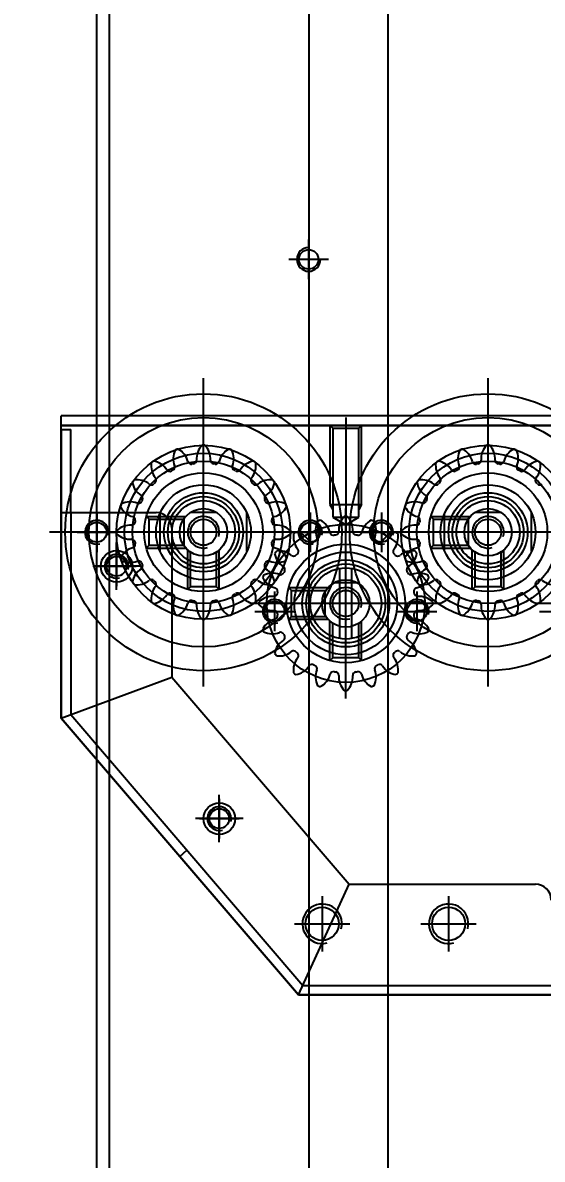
# Model space of a CAD drawing. Header units: inches. Extents: x 0 to 77285, y -118 to 40065.
# Drawn here: x 15660.8 to 15726.5, y 25601.8 to 25745.5 of the extents above; entities that cross this region are included whole.
import ezdxf

# ---------------------------------------------------------------- set-up
doc = ezdxf.new("R2010")
doc.units = ezdxf.units.IN
doc.header["$LTSCALE"] = 5
doc.header["$MEASUREMENT"] = 0
doc.layers.add('A', color=8, linetype='Continuous')
doc.styles.add('SCI', font='')
doc.styles.get('SCI').set_extended_font_data('Gulim')
doc.dimstyles.new('SCH', dxfattribs={"dimtxt": 2.5, "dimasz": 2, "dimexe": 1.25, "dimexo": 0.625, "dimtad": 1, "dimdec": 8, "dimtxsty": 'SCI', "dimcen": 2.5, "dimclrd": 4, "dimclre": 4, "dimclrt": 7, "dimadec": 8, "dimazin": 2, "dimtfac": 1, "dimtdec": 8, "dimtmove": 0, "dimatfit": 3, "dimfxl": 1, "dimarcsym": 0})

# ---------------------------------------------------------------- blocks, each defined once
blk = doc.blocks.new('A$Cc399747e')
at = {"ltscale": 5}
for p, q in [((1613.29, 1419), (1613.29, 33)), ((1611.69, 1381), (1611.69, 71)), ((1613.29, 1381), (1613.29, 71)), ((1586.49, 71), (1586.49, 1111)), ((1576.49, 71), (1576.49, 1096)), ((1586.49, 563.5), (1586.49, 558.5)), ((1583.99, 561), (1588.99, 561))]:
    blk.add_line(p, q, dxfattribs=at)
for p, q in [((1042.8, 654), (1587.8, 654)), ((1587.8, 654), (1555.8, 654)), ((1587.8, 654), (1581.36, 640)), ((1587.8, 654), (1617.8, 619)), ((1617.8, 619), (1587.8, 654)), ((1587.25, 652.8), (1555.8, 652.8)), ((1616.6, 618.56), (1587.25, 652.8)), ((1568.79, 641.5), (1568.79, 648.5)), ((1584.79, 641.5), (1584.79, 648.5)), ((1572.29, 645), (1565.29, 645)), ((1588.29, 645), (1581.29, 645)), ((1581.36, 640), (1557.8, 640)), ((1603.8, 613.82), (1581.36, 640)), ((1602.8, 636.49), (1601.89, 635.71)), ((1597.8, 634.7), (1597.8, 628.7)), ((1597.8, 629.2), (1597.8, 634.2)), ((1594.8, 631.7), (1600.8, 631.7)), ((1600.3, 631.7), (1595.3, 631.7)), ((1617.8, 619), (1603.8, 613.82)), ((1616.6, 593), (1616.6, 618.56)), ((1617.8, 619), (1617.8, 582)), ((1617.8, 582.5), (1617.8, 619)), ((1581.8, 616.5), (1581.8, 592.5)), ((1563.8, 615), (1563.8, 576)), ((1599.8, 615), (1599.8, 576)), ((1603.8, 595), (1603.8, 613.82)), ((1579.8, 611.73), (1579.8, 606.74)), ((1579.8, 611.73), (1580.15, 611.38)), ((1580.15, 611.38), (1583.45, 611.38)), ((1580.15, 611.38), (1580.15, 607.09)), ((1581.8, 612), (1581.8, 597)), ((1583.8, 611.73), (1583.45, 611.38)), ((1583.45, 611.38), (1583.45, 607.09)), ((1583.8, 611.73), (1583.8, 606.74)), ((1581.8, 610), (1581.8, 599)), ((1563.8, 608.5), (1563.8, 582.5)), ((1572.8, 603), (1572.8, 608)), ((1581.05, 608.94), (1581.05, 600.06)), ((1582.55, 608.94), (1582.55, 600.06)), ((1590.8, 603), (1590.8, 608)), ((1599.8, 608.5), (1599.8, 582.5)), ((1563.8, 607.5), (1563.8, 583.5)), ((1580.15, 607.09), (1579.8, 606.74)), ((1580.15, 607.09), (1580.28, 607.09)), ((1583.32, 607.09), (1583.45, 607.09)), ((1583.45, 607.09), (1583.8, 606.74)), ((1589.03, 606.5), (1584.03, 606.5)), ((1584.38, 606.15), (1584.03, 606.5)), ((1589.03, 606.5), (1588.68, 606.15)), ((1599.8, 607.5), (1599.8, 583.5)), ((1557.3, 605.5), (1552.3, 605.5)), ((1575.3, 605.5), (1570.3, 605.5)), ((1584.38, 606.15), (1584.38, 606.02)), ((1588.68, 606.15), (1584.38, 606.15)), ((1584.44, 603.08), (1584.44, 605.92)), ((1593.3, 605.5), (1588.3, 605.5)), ((1588.68, 606.15), (1588.68, 602.85)), ((1533.8, 604.5), (1557.8, 604.5)), ((1569.8, 604.5), (1593.8, 604.5)), ((1574.3, 604.5), (1589.3, 604.5)), ((1576.3, 604.5), (1587.3, 604.5)), ((1561.8, 602.73), (1561.8, 597.74)), ((1561.8, 602.73), (1562.15, 602.38)), ((1562.15, 602.38), (1565.45, 602.38)), ((1562.15, 602.38), (1562.15, 598.09)), ((1565.8, 602.73), (1565.45, 602.38)), ((1565.45, 602.38), (1565.45, 598.09)), ((1565.8, 602.73), (1565.8, 597.74)), ((1584.38, 602.85), (1584.03, 602.5)), ((1589.03, 602.5), (1584.03, 602.5)), ((1584.38, 602.98), (1584.38, 602.85)), ((1588.68, 602.85), (1584.38, 602.85)), ((1589.03, 602.5), (1588.68, 602.85)), ((1597.8, 602.73), (1597.8, 597.74)), ((1597.8, 602.73), (1598.15, 602.38)), ((1598.15, 602.38), (1601.45, 602.38)), ((1598.15, 602.38), (1598.15, 598.09)), ((1601.8, 602.73), (1601.45, 602.38)), ((1601.45, 602.38), (1601.45, 598.09)), ((1601.8, 602.73), (1601.8, 597.74)), ((1610.8, 602.8), (1610.8, 596.8)), ((1610.8, 597.3), (1610.8, 602.3)), ((1583.22, 601.86), (1580.37, 601.86)), ((1607.8, 599.8), (1613.8, 599.8)), ((1613.3, 599.8), (1608.3, 599.8)), ((1558.3, 597.9), (1558.3, 593.1)), ((1562.15, 598.09), (1561.8, 597.74)), ((1562.15, 598.09), (1562.28, 598.09)), ((1565.32, 598.09), (1565.45, 598.09)), ((1565.45, 598.09), (1565.8, 597.74)), ((1569.3, 597.9), (1569.3, 593.1)), ((1577.3, 593), (1577.3, 598)), ((1586.3, 593), (1586.3, 598)), ((1594.3, 597.9), (1594.3, 593.1)), ((1598.15, 598.09), (1597.8, 597.74)), ((1598.15, 598.09), (1598.28, 598.09)), ((1601.32, 598.09), (1601.45, 598.09)), ((1601.45, 598.09), (1601.8, 597.74)), ((1605.3, 597.9), (1605.3, 593.1)), ((1613.3, 593), (1613.3, 598)), ((1571.03, 597.5), (1566.03, 597.5)), ((1566.38, 597.15), (1566.03, 597.5)), ((1566.3, 593.84), (1566.3, 597.16)), ((1566.38, 597.15), (1566.38, 597.02)), ((1570.68, 597.15), (1566.38, 597.15)), ((1571.03, 597.5), (1570.68, 597.15)), ((1570.68, 597.15), (1570.68, 593.85)), ((1607.03, 597.5), (1602.03, 597.5)), ((1602.38, 597.15), (1602.03, 597.5)), ((1602.3, 593.84), (1602.3, 597.16)), ((1602.38, 597.15), (1602.38, 597.02)), ((1606.68, 597.15), (1602.38, 597.15)), ((1607.03, 597.5), (1606.68, 597.15)), ((1606.68, 597.15), (1606.68, 593.85)), ((1544.3, 595.5), (1583.3, 595.5)), ((1550.8, 595.5), (1576.8, 595.5)), ((1551.8, 595.5), (1575.8, 595.5)), ((1579.8, 595.5), (1574.8, 595.5)), ((1580.3, 595.5), (1619.3, 595.5)), ((1581.8, 581), (1581.8, 595.55)), ((1588.8, 595.5), (1583.8, 595.5)), ((1586.8, 595.5), (1612.8, 595.5)), ((1587.8, 595.5), (1611.8, 595.5)), ((1615.8, 595.5), (1610.8, 595.5)), ((1566.38, 593.85), (1566.03, 593.5)), ((1571.03, 593.5), (1566.03, 593.5)), ((1566.38, 593.98), (1566.38, 593.85)), ((1570.68, 593.85), (1566.38, 593.85)), ((1571.03, 593.5), (1570.68, 593.85)), ((1581.8, 594.55), (1580.15, 593.6)), ((1583.45, 593.6), (1580.15, 593.6)), ((1580.15, 593.6), (1580.15, 582.35)), ((1583.45, 593.6), (1581.8, 594.55)), ((1583.45, 582.35), (1583.45, 593.6)), ((1602.38, 593.85), (1602.03, 593.5)), ((1607.03, 593.5), (1602.03, 593.5)), ((1602.38, 593.98), (1602.38, 593.85)), ((1606.68, 593.85), (1602.38, 593.85)), ((1607.03, 593.5), (1606.68, 593.85)), ((1562.14, 593), (1565.45, 593)), ((1579.8, 592), (1580.15, 592.61)), ((1583.8, 592), (1583.45, 592.61)), ((1598.14, 593), (1601.45, 593)), ((1617.8, 593), (1605.8, 593)), ((1616.6, 593), (1616.6, 582.5)), ((1583.8, 592), (1579.8, 592)), ((1579.8, 592), (1579.8, 582)), ((1583.8, 582), (1583.8, 592)), ((1617.8, 582), (1042.8, 582)), ((1580.15, 582.35), (1579.8, 582)), ((1583.45, 582.35), (1580.15, 582.35)), ((1583.8, 582), (1583.45, 582.35)), ((1617.8, 582.5), (1616.6, 582.5))]:
    blk.add_line(p, q)
at = {"ltscale": 3}
for p, q in [((1551.79, 654), (1587.8, 654)), ((1587.8, 654), (1617.8, 619)), ((1617.8, 619), (1617.8, 580.8)), ((1617.8, 619), (1617.8, 580.8)), ((1042.8, 582), (1617.8, 582)), ((1042.8, 580.8), (1617.8, 580.8))]:
    blk.add_line(p, q, dxfattribs=at)
for centre, radius in [((1568.79, 645), 2.1), ((1584.79, 645), 2.1), ((1597.8, 631.7), 2), ((1597.8, 631.7), 1.25), ((1581.8, 604.5), 10), ((1563.8, 595.5), 17.5), ((1599.8, 595.5), 17.5), ((1581.8, 604.5), 7.5), ((1581.8, 604.5), 6.5), ((1563.8, 595.5), 14.5), ((1581.8, 604.5), 5.5), ((1581.8, 604.5), 5), ((1599.8, 595.5), 14.5), ((1581.8, 604.5), 4.5), ((1581.8, 604.5), 4.5), ((1563.8, 595.5), 11), ((1572.8, 605.5), 1.25), ((1581.8, 604.5), 3), ((1581.8, 604.5), 3), ((1599.8, 595.5), 11), ((1590.8, 605.5), 1.25), ((1563.8, 595.5), 10), ((1581.8, 604.5), 1.65), ((1599.8, 595.5), 10), ((1563.8, 595.5), 9), ((1599.8, 595.5), 9), ((1563.8, 595.5), 7.5), ((1599.8, 595.5), 7.5), ((1563.8, 595.5), 6), ((1599.8, 595.5), 6), ((1610.8, 599.8), 2), ((1610.8, 599.8), 1.25), ((1563.8, 595.5), 5), ((1563.8, 595.5), 4.5), ((1563.8, 595.5), 4), ((1599.8, 595.5), 5), ((1599.8, 595.5), 4.5), ((1599.8, 595.5), 4), ((1563.8, 595.5), 3), ((1563.8, 595.5), 3), ((1599.8, 595.5), 3), ((1599.8, 595.5), 3), ((1563.8, 595.5), 1.65), ((1577.3, 595.5), 1.25), ((1586.3, 595.5), 1.25), ((1599.8, 595.5), 1.65), ((1613.3, 595.5), 1.25)]:
    blk.add_circle(centre, radius)
at = {"ltscale": 5}
blk.add_circle((1586.49, 561), 1.23, dxfattribs=at)
for centre, radius, start, end in [((1568.79, 645), 2.5, 165, 105), ((1584.79, 645), 2.5, 165, 105), ((1557.8, 642), 2, 180, 270), ((1597.8, 631.7), 1.5, 165, 105), ((1581.8, 604.5), 11, 107.0506, 108), ((1577.4, 612.81), 2.5, 14.8421, 62.1345), ((1583.41, 613.76), 2.5, 135.8655, 183.1579), ((1581.8, 604.5), 11, 90, 90.9494), ((1581.8, 604.5), 11, 89.0506, 90), ((1580.19, 613.76), 2.5, 356.8421, 44.1345), ((1586.19, 612.81), 2.5, 117.8655, 165.1579), ((1581.8, 604.5), 11, 72, 72.9494), ((1580.47, 613.8), 2.5, 153.8655, 201.1579), ((1581.8, 604.5), 11, 108, 108.9494), ((1580.47, 613.6), 0.442, 278.289, 3.1579), ((1583.12, 613.6), 0.442, 176.8421, 261.711), ((1581.8, 604.5), 11, 71.0506, 72), ((1583.12, 613.8), 2.5, 338.8421, 26.1345), ((1577.66, 612.94), 2.5, 171.8655, 219.1579), ((1581.8, 604.5), 11, 126, 126.9494), ((1581.8, 604.5), 11, 125.0506, 126), ((1575.05, 611.04), 2.5, 32.8421, 80.1345), ((1577.52, 612.64), 0.442, 212.8421, 297.711), ((1581.8, 604.5), 8.75, 117, 117.711), ((1581.8, 604.5), 8.75, 116.289, 117), ((1577.73, 612.74), 0.442, 296.289, 21.1579), ((1580.25, 613.56), 0.442, 194.8421, 279.711), ((1581.8, 604.5), 8.75, 99, 99.711), ((1581.8, 604.5), 8.75, 98.289, 99), ((1581.8, 604.5), 8.75, 81, 81.711), ((1581.8, 604.5), 8.75, 80.289, 81), ((1583.35, 613.56), 0.442, 260.289, 345.1579), ((1585.87, 612.74), 0.442, 158.8421, 243.711), ((1581.8, 604.5), 8.75, 63, 63.711), ((1581.8, 604.5), 8.75, 62.289, 63), ((1586.07, 612.64), 0.442, 242.289, 327.1579), ((1588.54, 611.04), 2.5, 99.8655, 147.1579), ((1585.93, 612.94), 2.5, 320.8421, 8.1345), ((1581.8, 604.5), 11, 54, 54.9494), ((1581.8, 604.5), 11, 53.0506, 54), ((1581.8, 604.5), 11, 144, 144.9494), ((1575.26, 611.25), 2.5, 189.8655, 237.1579), ((1581.8, 604.5), 11, 143.0506, 144), ((1573.36, 608.64), 2.5, 50.8421, 98.1345), ((1581.8, 604.5), 8.75, 134.289, 135), ((1575.38, 611.08), 0.442, 314.289, 39.1579), ((1588.22, 611.08), 0.442, 140.8421, 225.711), ((1581.8, 604.5), 8.75, 45, 45.711), ((1590.23, 608.64), 2.5, 81.8655, 129.1579), ((1588.34, 611.25), 2.5, 302.8421, 350.1345), ((1581.8, 604.5), 11, 36, 36.9494), ((1581.8, 604.5), 11, 35.0506, 36), ((1575.22, 610.92), 0.442, 230.8421, 315.711), ((1581.8, 604.5), 8.75, 135, 135.711), ((1581.8, 604.5), 8.75, 44.289, 45), ((1588.38, 610.92), 0.442, 224.289, 309.1579), ((1581.8, 604.5), 11, 162, 162.9494), ((1581.8, 604.5), 11, 161.0506, 162), ((1572.49, 605.83), 2.5, 68.8421, 116.1345), ((1573.56, 608.57), 0.442, 248.8421, 333.711), ((1573.66, 608.77), 0.442, 332.289, 57.1579), ((1581.8, 604.5), 8.75, 153, 153.711), ((1581.8, 604.5), 8.75, 152.289, 153), ((1589.93, 608.77), 0.442, 122.8421, 207.711), ((1581.8, 604.5), 8.75, 27, 27.711), ((1581.8, 604.5), 8.75, 26.289, 27), ((1590.04, 608.57), 0.442, 206.289, 291.1579), ((1591.1, 605.83), 2.5, 63.8655, 111.1579), ((1581.8, 604.5), 11, 18, 18.9494), ((1581.8, 604.5), 11, 17.0506, 18), ((1565.41, 604.76), 2.5, 135.8655, 183.1579), ((1563.8, 595.5), 11, 90, 90.9494), ((1563.8, 595.5), 11, 89.0506, 90), ((1562.19, 604.76), 2.5, 356.8421, 44.1345), ((1573.49, 608.89), 2.5, 207.8655, 255.1579), ((1572.8, 605.5), 1.5, 165, 105), ((1572.74, 606.05), 0.442, 350.289, 75.1579), ((1581.8, 604.5), 2, 165, 105), ((1590.8, 605.5), 1.5, 165, 105), ((1590.86, 606.05), 0.442, 104.8421, 189.711), ((1590.1, 608.89), 2.5, 284.8421, 332.1345), ((1601.41, 604.76), 2.5, 135.8655, 183.1579), ((1599.8, 595.5), 11, 90, 90.9494), ((1599.8, 595.5), 11, 89.0506, 90), ((1598.19, 604.76), 2.5, 356.8421, 44.1345), ((1562.47, 604.8), 2.5, 153.8655, 201.1579), ((1563.8, 595.5), 11, 108, 108.9494), ((1563.8, 595.5), 11, 107.0506, 108), ((1559.4, 603.81), 2.5, 14.8421, 62.1345), ((1568.19, 603.81), 2.5, 117.8655, 165.1579), ((1563.8, 595.5), 11, 72, 72.9494), ((1563.8, 595.5), 11, 71.0506, 72), ((1565.12, 604.8), 2.5, 338.8421, 26.1345), ((1572.54, 602.89), 2.5, 86.8421, 134.1345), ((1572.7, 605.83), 0.442, 266.8421, 351.711), ((1581.8, 604.5), 8.75, 171, 171.711), ((1581.8, 604.5), 8.75, 170.289, 171), ((1581.8, 604.5), 8.75, 9, 9.711), ((1581.8, 604.5), 8.75, 8.289, 9), ((1590.89, 605.83), 0.442, 188.289, 273.1579), ((1591.05, 602.89), 2.5, 45.8655, 93.1579), ((1598.47, 604.8), 2.5, 153.8655, 201.1579), ((1599.8, 595.5), 11, 108, 108.9494), ((1599.8, 595.5), 11, 107.0506, 108), ((1595.4, 603.81), 2.5, 14.8421, 62.1345), ((1604.19, 603.81), 2.5, 117.8655, 165.1579), ((1599.8, 595.5), 11, 72, 72.9494), ((1599.8, 595.5), 11, 71.0506, 72), ((1601.12, 604.8), 2.5, 338.8421, 26.1345), ((1559.66, 603.94), 2.5, 171.8655, 219.1579), ((1563.8, 595.5), 11, 126, 126.9494), ((1563.8, 595.5), 11, 125.0506, 126), ((1557.05, 602.04), 2.5, 32.8421, 80.1345), ((1559.73, 603.74), 0.442, 296.289, 21.1579), ((1562.25, 604.56), 0.442, 194.8421, 279.711), ((1563.8, 595.5), 8.75, 99, 99.711), ((1563.8, 595.5), 8.75, 98.289, 99), ((1562.47, 604.6), 0.442, 278.289, 3.1579), ((1565.12, 604.6), 0.442, 176.8421, 261.711), ((1563.8, 595.5), 8.75, 81, 81.711), ((1563.8, 595.5), 8.75, 80.289, 81), ((1565.35, 604.56), 0.442, 260.289, 345.1579), ((1567.87, 603.74), 0.442, 158.8421, 243.711), ((1570.54, 602.04), 2.5, 99.8655, 147.1579), ((1567.93, 603.94), 2.5, 320.8421, 8.1345), ((1563.8, 595.5), 11, 54, 54.9494), ((1563.8, 595.5), 11, 53.0506, 54), ((1581.8, 604.5), 11, 179.0506, 180), ((1581.8, 604.5), 11, 180, 180.9494), ((1572.54, 606.11), 2.5, 225.8655, 273.1579), ((1572.7, 603.17), 0.442, 8.289, 93.1579), ((1590.89, 603.17), 0.442, 86.8421, 171.711), ((1591.05, 606.11), 2.5, 266.8421, 314.1345), ((1581.8, 604.5), 11, 360, 0.9494), ((1581.8, 604.5), 11, 359.0506, 0), ((1595.66, 603.94), 2.5, 171.8655, 219.1579), ((1599.8, 595.5), 11, 126, 126.9494), ((1599.8, 595.5), 11, 125.0506, 126), ((1593.05, 602.04), 2.5, 32.8421, 80.1345), ((1595.73, 603.74), 0.442, 296.289, 21.1579), ((1598.25, 604.56), 0.442, 194.8421, 279.711), ((1599.8, 595.5), 8.75, 99, 99.711), ((1599.8, 595.5), 8.75, 98.289, 99), ((1598.47, 604.6), 0.442, 278.289, 3.1579), ((1601.12, 604.6), 0.442, 176.8421, 261.711), ((1599.8, 595.5), 8.75, 81, 81.711), ((1599.8, 595.5), 8.75, 80.289, 81), ((1601.35, 604.56), 0.442, 260.289, 345.1579), ((1603.87, 603.74), 0.442, 158.8421, 243.711), ((1606.54, 602.04), 2.5, 99.8655, 147.1579), ((1603.93, 603.94), 2.5, 320.8421, 8.1345), ((1599.8, 595.5), 11, 54, 54.9494), ((1599.8, 595.5), 11, 53.0506, 54), ((1555.36, 599.64), 2.5, 50.8421, 98.1345), ((1557.38, 602.08), 0.442, 314.289, 39.1579), ((1559.52, 603.64), 0.442, 212.8421, 297.711), ((1563.8, 595.5), 8.75, 117, 117.711), ((1563.8, 595.5), 8.75, 116.289, 117), ((1563.8, 595.5), 8.75, 63, 63.711), ((1563.8, 595.5), 8.75, 62.289, 63), ((1568.07, 603.64), 0.442, 242.289, 327.1579), ((1570.22, 602.08), 0.442, 140.8421, 225.711), ((1572.23, 599.64), 2.5, 81.8655, 129.1579), ((1573.49, 600.11), 2.5, 104.8421, 152.1345), ((1563.8, 595.5), 11, 36, 36.9494), ((1572.74, 602.95), 0.442, 284.8421, 9.711), ((1581.8, 604.5), 8.75, 188.289, 189), ((1581.8, 604.5), 8.75, 189, 189.711), ((1581.8, 604.5), 8.75, 350.289, 351), ((1590.86, 602.95), 0.442, 170.289, 255.1579), ((1581.8, 604.5), 8.75, 351, 351.711), ((1590.1, 600.11), 2.5, 27.8655, 75.1579), ((1599.8, 595.5), 11, 143.0506, 144), ((1591.36, 599.64), 2.5, 50.8421, 98.1345), ((1593.38, 602.08), 0.442, 314.289, 39.1579), ((1595.52, 603.64), 0.442, 212.8421, 297.711), ((1599.8, 595.5), 8.75, 117, 117.711), ((1599.8, 595.5), 8.75, 116.289, 117), ((1599.8, 595.5), 8.75, 63, 63.711), ((1599.8, 595.5), 8.75, 62.289, 63), ((1604.07, 603.64), 0.442, 242.289, 327.1579), ((1606.22, 602.08), 0.442, 140.8421, 225.711), ((1608.23, 599.64), 2.5, 81.8655, 129.1579), ((1599.8, 595.5), 11, 36, 36.9494), ((1557.22, 601.92), 0.442, 230.8421, 315.711), ((1563.8, 595.5), 8.75, 135, 135.711), ((1563.8, 595.5), 8.75, 134.289, 135), ((1563.8, 595.5), 8.75, 45, 45.711), ((1563.8, 595.5), 8.75, 44.289, 45), ((1570.38, 601.92), 0.442, 224.289, 309.1579), ((1581.8, 604.5), 11, 197.0506, 198), ((1581.8, 604.5), 11, 198, 198.9494), ((1572.49, 603.17), 2.5, 243.8655, 291.1579), ((1570.34, 602.25), 2.5, 302.8421, 350.1345), ((1563.8, 595.5), 11, 35.0506, 36), ((1573.56, 600.43), 0.442, 26.289, 111.1579), ((1590.04, 600.43), 0.442, 68.8421, 153.711), ((1591.1, 603.17), 2.5, 248.8421, 296.1345), ((1599.8, 595.5), 11, 144, 144.9494), ((1593.26, 602.25), 2.5, 189.8655, 237.1579), ((1581.8, 604.5), 11, 341.0506, 342), ((1581.8, 604.5), 11, 342, 342.9494), ((1593.22, 601.92), 0.442, 230.8421, 315.711), ((1599.8, 595.5), 8.75, 135, 135.711), ((1599.8, 595.5), 8.75, 134.289, 135), ((1599.8, 595.5), 8.75, 45, 45.711), ((1599.8, 595.5), 8.75, 44.289, 45), ((1606.38, 601.92), 0.442, 224.289, 309.1579), ((1606.34, 602.25), 2.5, 302.8421, 350.1345), ((1599.8, 595.5), 11, 35.0506, 36), ((1610.8, 599.8), 1.5, 165, 105), ((1571.93, 599.77), 0.442, 122.8421, 207.711), ((1563.8, 595.5), 8.75, 27, 27.711), ((1563.8, 595.5), 8.75, 26.289, 27), ((1572.04, 599.57), 0.442, 206.289, 291.1579), ((1573.1, 596.83), 2.5, 63.8655, 111.1579), ((1575.26, 597.75), 2.5, 122.8421, 170.1345), ((1573.66, 600.23), 0.442, 302.8421, 27.711), ((1581.8, 604.5), 8.75, 206.289, 207), ((1581.8, 604.5), 8.75, 207, 207.711), ((1590.49, 596.83), 2.5, 68.8421, 116.1345), ((1589.93, 600.23), 0.442, 152.289, 237.1579), ((1581.8, 604.5), 8.75, 332.289, 333), ((1581.8, 604.5), 8.75, 333, 333.711), ((1588.34, 597.75), 2.5, 9.8655, 57.1579), ((1591.56, 599.57), 0.442, 248.8421, 333.711), ((1591.66, 599.77), 0.442, 332.289, 57.1579), ((1599.8, 595.5), 8.75, 153, 153.711), ((1599.8, 595.5), 8.75, 152.289, 153), ((1607.93, 599.77), 0.442, 122.8421, 207.711), ((1599.8, 595.5), 8.75, 27, 27.711), ((1599.8, 595.5), 8.75, 26.289, 27), ((1608.04, 599.57), 0.442, 206.289, 291.1579), ((1609.1, 596.83), 2.5, 63.8655, 111.1579), ((1572.1, 599.89), 2.5, 284.8421, 332.1345), ((1581.8, 604.5), 11, 215.0506, 216), ((1581.8, 604.5), 11, 216, 216.9494), ((1573.36, 600.36), 2.5, 261.8655, 309.1579), ((1563.8, 595.5), 11, 18, 18.9494), ((1563.8, 595.5), 11, 17.0506, 18), ((1575.22, 598.08), 0.442, 44.289, 129.1579), ((1581.8, 604.5), 8.75, 224.289, 225), ((1581.8, 604.5), 8.75, 225, 225.711), ((1575.38, 597.92), 0.442, 320.8421, 45.711), ((1588.22, 597.92), 0.442, 134.289, 219.1579), ((1581.8, 604.5), 8.75, 314.289, 315), ((1581.8, 604.5), 8.75, 315, 315.711), ((1588.38, 598.08), 0.442, 50.8421, 135.711), ((1590.23, 600.36), 2.5, 230.8421, 278.1345), ((1599.8, 595.5), 11, 162, 162.9494), ((1591.49, 599.89), 2.5, 207.8655, 255.1579), ((1599.8, 595.5), 11, 161.0506, 162), ((1581.8, 604.5), 11, 323.0506, 324), ((1581.8, 604.5), 11, 324, 324.9494), ((1608.1, 599.89), 2.5, 284.8421, 332.1345), ((1599.8, 595.5), 11, 18, 18.9494), ((1599.8, 595.5), 11, 17.0506, 18), ((1563.8, 595.5), 2, 165, 105), ((1572.86, 597.05), 0.442, 104.8421, 189.711), ((1563.8, 595.5), 8.75, 9, 9.711), ((1563.8, 595.5), 8.75, 8.289, 9), ((1572.89, 596.83), 0.442, 188.289, 273.1579), ((1573.05, 593.89), 2.5, 45.8655, 93.1579), ((1577.66, 596.06), 2.5, 140.8421, 188.1345), ((1575.05, 597.96), 2.5, 279.8655, 327.1579), ((1577.3, 595.5), 1.5, 165, 105), ((1577.52, 596.36), 0.442, 62.289, 147.1579), ((1581.8, 604.5), 8.75, 242.289, 243), ((1581.8, 604.5), 8.75, 243, 243.711), ((1577.73, 596.26), 0.442, 338.8421, 63.711), ((1586.3, 595.5), 1.5, 165, 105), ((1585.87, 596.26), 0.442, 116.289, 201.1579), ((1581.8, 604.5), 8.75, 296.289, 297), ((1581.8, 604.5), 8.75, 297, 297.711), ((1586.07, 596.36), 0.442, 32.8421, 117.711), ((1588.54, 597.96), 2.5, 212.8421, 260.1345), ((1585.93, 596.06), 2.5, 351.8655, 39.1579), ((1590.54, 593.89), 2.5, 86.8421, 134.1345), ((1590.7, 596.83), 0.442, 266.8421, 351.711), ((1590.74, 597.05), 0.442, 350.289, 75.1579), ((1599.8, 595.5), 8.75, 171, 171.711), ((1599.8, 595.5), 8.75, 170.289, 171), ((1599.8, 595.5), 2, 165, 105), ((1608.86, 597.05), 0.442, 104.8421, 189.711), ((1599.8, 595.5), 8.75, 9, 9.711), ((1599.8, 595.5), 8.75, 8.289, 9), ((1608.89, 596.83), 0.442, 188.289, 273.1579), ((1609.05, 593.89), 2.5, 45.8655, 93.1579), ((1613.3, 595.5), 1.5, 165, 105), ((1573.05, 597.11), 2.5, 266.8421, 314.1345), ((1563.8, 595.5), 11, 360, 0.9494), ((1563.8, 595.5), 11, 359.0506, 0), ((1581.8, 604.5), 11, 233.0506, 234), ((1581.8, 604.5), 11, 234, 234.9494), ((1580.47, 595.2), 2.5, 158.8421, 206.1345), ((1577.4, 596.19), 2.5, 297.8655, 345.1579), ((1580.25, 595.44), 0.442, 80.289, 165.1579), ((1581.8, 604.5), 8.75, 260.289, 261), ((1581.8, 604.5), 8.75, 261, 261.711), ((1580.47, 595.4), 0.442, 356.8421, 81.711), ((1583.41, 595.24), 2.5, 176.8421, 224.1345), ((1580.19, 595.24), 2.5, 315.8655, 3.1579), ((1583.12, 595.4), 0.442, 98.289, 183.1579), ((1581.8, 604.5), 8.75, 278.289, 279), ((1581.8, 604.5), 8.75, 279, 279.711), ((1583.35, 595.44), 0.442, 14.8421, 99.711), ((1586.19, 596.19), 2.5, 194.8421, 242.1345), ((1583.12, 595.2), 2.5, 333.8655, 21.1579), ((1581.8, 604.5), 11, 305.0506, 306), ((1581.8, 604.5), 11, 306, 306.9494), ((1599.8, 595.5), 11, 179.0506, 180), ((1599.8, 595.5), 11, 180, 180.9494), ((1590.54, 597.11), 2.5, 225.8655, 273.1579), ((1605.8, 595), 2, 180, 270), ((1609.05, 597.11), 2.5, 266.8421, 314.1345), ((1599.8, 595.5), 11, 360, 0.9494), ((1599.8, 595.5), 11, 359.0506, 0), ((1563.8, 595.5), 8.75, 350.289, 351), ((1572.86, 593.95), 0.442, 170.289, 255.1579), ((1563.8, 595.5), 8.75, 351, 351.711), ((1572.89, 594.17), 0.442, 86.8421, 171.711), ((1572.1, 591.11), 2.5, 27.8655, 75.1579), ((1581.8, 604.5), 11, 251.0506, 252), ((1581.8, 604.5), 11, 252, 252.9494), ((1581.8, 604.5), 11, 269.0506, 270), ((1581.8, 604.5), 11, 270, 270.9494), ((1581.8, 604.5), 11, 287.0506, 288), ((1581.8, 604.5), 11, 288, 288.9494), ((1591.49, 591.11), 2.5, 104.8421, 152.1345), ((1590.7, 594.17), 0.442, 8.289, 93.1579), ((1590.74, 593.95), 0.442, 284.8421, 9.711), ((1599.8, 595.5), 8.75, 188.289, 189), ((1599.8, 595.5), 8.75, 189, 189.711), ((1599.8, 595.5), 8.75, 350.289, 351), ((1608.86, 593.95), 0.442, 170.289, 255.1579), ((1599.8, 595.5), 8.75, 351, 351.711), ((1608.89, 594.17), 0.442, 86.8421, 171.711), ((1608.1, 591.11), 2.5, 27.8655, 75.1579), ((1563.8, 595.5), 11, 341.0506, 342), ((1563.8, 595.5), 11, 342, 342.9494), ((1599.8, 595.5), 11, 197.0506, 198), ((1599.8, 595.5), 11, 198, 198.9494), ((1599.8, 595.5), 11, 341.0506, 342), ((1599.8, 595.5), 11, 342, 342.9494), ((1571.93, 591.23), 0.442, 152.289, 237.1579), ((1563.8, 595.5), 8.75, 332.289, 333), ((1563.8, 595.5), 8.75, 333, 333.711), ((1572.04, 591.43), 0.442, 68.8421, 153.711), ((1570.34, 588.75), 2.5, 9.8655, 57.1579), ((1573.1, 594.17), 2.5, 248.8421, 296.1345), ((1590.49, 594.17), 2.5, 243.8655, 291.1579), ((1593.26, 588.75), 2.5, 122.8421, 170.1345), ((1591.56, 591.43), 0.442, 26.289, 111.1579), ((1591.66, 591.23), 0.442, 302.8421, 27.711), ((1599.8, 595.5), 8.75, 206.289, 207), ((1599.8, 595.5), 8.75, 207, 207.711), ((1607.93, 591.23), 0.442, 152.289, 237.1579), ((1599.8, 595.5), 8.75, 332.289, 333), ((1599.8, 595.5), 8.75, 333, 333.711), ((1608.04, 591.43), 0.442, 68.8421, 153.711), ((1606.34, 588.75), 2.5, 9.8655, 57.1579), ((1609.1, 594.17), 2.5, 248.8421, 296.1345), ((1557.22, 589.08), 0.442, 44.289, 129.1579), ((1563.8, 595.5), 8.75, 224.289, 225), ((1563.8, 595.5), 8.75, 225, 225.711), ((1557.38, 588.92), 0.442, 320.8421, 45.711), ((1570.22, 588.92), 0.442, 134.289, 219.1579), ((1563.8, 595.5), 8.75, 314.289, 315), ((1563.8, 595.5), 8.75, 315, 315.711), ((1570.38, 589.08), 0.442, 50.8421, 135.711), ((1572.23, 591.36), 2.5, 230.8421, 278.1345), ((1563.8, 595.5), 11, 324, 324.9494), ((1599.8, 595.5), 11, 215.0506, 216), ((1591.36, 591.36), 2.5, 261.8655, 309.1579), ((1593.22, 589.08), 0.442, 44.289, 129.1579), ((1599.8, 595.5), 8.75, 224.289, 225), ((1599.8, 595.5), 8.75, 225, 225.711), ((1593.38, 588.92), 0.442, 320.8421, 45.711), ((1606.22, 588.92), 0.442, 134.289, 219.1579), ((1599.8, 595.5), 8.75, 314.289, 315), ((1599.8, 595.5), 8.75, 315, 315.711), ((1606.38, 589.08), 0.442, 50.8421, 135.711), ((1608.23, 591.36), 2.5, 230.8421, 278.1345), ((1599.8, 595.5), 11, 324, 324.9494), ((1559.66, 587.06), 2.5, 140.8421, 188.1345), ((1559.52, 587.36), 0.442, 62.289, 147.1579), ((1563.8, 595.5), 8.75, 242.289, 243), ((1563.8, 595.5), 8.75, 243, 243.711), ((1563.8, 595.5), 8.75, 296.289, 297), ((1563.8, 595.5), 8.75, 297, 297.711), ((1568.07, 587.36), 0.442, 32.8421, 117.711), ((1567.93, 587.06), 2.5, 351.8655, 39.1579), ((1563.8, 595.5), 11, 323.0506, 324), ((1599.8, 595.5), 11, 216, 216.9494), ((1595.66, 587.06), 2.5, 140.8421, 188.1345), ((1595.52, 587.36), 0.442, 62.289, 147.1579), ((1599.8, 595.5), 8.75, 242.289, 243), ((1599.8, 595.5), 8.75, 243, 243.711), ((1599.8, 595.5), 8.75, 296.289, 297), ((1599.8, 595.5), 8.75, 297, 297.711), ((1604.07, 587.36), 0.442, 32.8421, 117.711), ((1603.93, 587.06), 2.5, 351.8655, 39.1579), ((1599.8, 595.5), 11, 323.0506, 324), ((1563.8, 595.5), 11, 233.0506, 234), ((1563.8, 595.5), 11, 234, 234.9494), ((1557.05, 588.96), 2.5, 279.8655, 327.1579), ((1559.73, 587.26), 0.442, 338.8421, 63.711), ((1562.47, 586.2), 2.5, 158.8421, 206.1345), ((1559.4, 587.19), 2.5, 297.8655, 345.1579), ((1562.25, 586.44), 0.442, 80.289, 165.1579), ((1563.8, 595.5), 8.75, 260.289, 261), ((1563.8, 595.5), 8.75, 261, 261.711), ((1562.47, 586.4), 0.442, 356.8421, 81.711), ((1565.41, 586.24), 2.5, 176.8421, 224.1345), ((1562.19, 586.24), 2.5, 315.8655, 3.1579), ((1565.12, 586.4), 0.442, 98.289, 183.1579), ((1563.8, 595.5), 8.75, 278.289, 279), ((1563.8, 595.5), 8.75, 279, 279.711), ((1565.35, 586.44), 0.442, 14.8421, 99.711), ((1568.19, 587.19), 2.5, 194.8421, 242.1345), ((1565.12, 586.2), 2.5, 333.8655, 21.1579), ((1567.87, 587.26), 0.442, 116.289, 201.1579), ((1570.54, 588.96), 2.5, 212.8421, 260.1345), ((1563.8, 595.5), 11, 305.0506, 306), ((1563.8, 595.5), 11, 306, 306.9494), ((1599.8, 595.5), 11, 233.0506, 234), ((1599.8, 595.5), 11, 234, 234.9494), ((1593.05, 588.96), 2.5, 279.8655, 327.1579), ((1595.73, 587.26), 0.442, 338.8421, 63.711), ((1598.47, 586.2), 2.5, 158.8421, 206.1345), ((1595.4, 587.19), 2.5, 297.8655, 345.1579), ((1598.25, 586.44), 0.442, 80.289, 165.1579), ((1599.8, 595.5), 8.75, 260.289, 261), ((1599.8, 595.5), 8.75, 261, 261.711), ((1598.47, 586.4), 0.442, 356.8421, 81.711), ((1601.41, 586.24), 2.5, 176.8421, 224.1345), ((1598.19, 586.24), 2.5, 315.8655, 3.1579), ((1601.12, 586.4), 0.442, 98.289, 183.1579), ((1599.8, 595.5), 8.75, 278.289, 279), ((1599.8, 595.5), 8.75, 279, 279.711), ((1601.35, 586.44), 0.442, 14.8421, 99.711), ((1604.19, 587.19), 2.5, 194.8421, 242.1345), ((1601.12, 586.2), 2.5, 333.8655, 21.1579), ((1603.87, 587.26), 0.442, 116.289, 201.1579), ((1606.54, 588.96), 2.5, 212.8421, 260.1345), ((1599.8, 595.5), 11, 305.0506, 306), ((1599.8, 595.5), 11, 306, 306.9494), ((1563.8, 595.5), 11, 251.0506, 252), ((1563.8, 595.5), 11, 252, 252.9494), ((1563.8, 595.5), 11, 287.0506, 288), ((1563.8, 595.5), 11, 288, 288.9494), ((1599.8, 595.5), 11, 251.0506, 252), ((1599.8, 595.5), 11, 252, 252.9494), ((1599.8, 595.5), 11, 287.0506, 288), ((1599.8, 595.5), 11, 288, 288.9494), ((1563.8, 595.5), 11, 269.0506, 270), ((1563.8, 595.5), 11, 270, 270.9494), ((1599.8, 595.5), 11, 269.0506, 270), ((1599.8, 595.5), 11, 270, 270.9494)]:
    blk.add_arc(centre, radius, start, end)
blk.add_arc((1586.49, 561), 1.5, 270, 180, dxfattribs=at)
blk = doc.blocks.new('*D366')
at = {"color": 4, "lineweight": -2, "transparency": 16777216}
for p, q in [((12554.65, 23925.55), (12554.65, 28076.14)), ((17979.65, 23925.05), (17979.65, 28076.14)), ((12714.65, 27976.14), (17819.65, 27976.14))]:
    blk.add_line(p, q, dxfattribs=at)
at = {"color": 4, "transparency": 16777216}
for points in [[(12714.65, 28002.81), (12714.65, 27949.48), (12554.65, 27976.14)], [(17819.65, 28002.81), (17819.65, 27949.48), (17979.65, 27976.14)]]:
    blk.add_solid(points, dxfattribs=at)
at = {"layer": 'Defpoints', "color": 0, "transparency": 16777216}
for p in [(17979.65, 27976.14), (12554.65, 23875.55), (17979.65, 23875.05)]:
    blk.add_point(p, dxfattribs=at)
at = {"color": 7, "transparency": 16777216, "insert": (15267.15, 28128.81), "char_height": 200, "attachment_point": 5, "style": 'SCI'}
blk.add_mtext('5425', dxfattribs=at)
blk = doc.blocks.new('*D367')
at = {"color": 4, "lineweight": -2, "transparency": 16777216}
for p, q in [((12554.65, 23925.55), (12554.65, 29140.68)), ((21064.65, 23433.05), (21064.65, 29140.68)), ((12714.65, 29040.68), (20904.65, 29040.68))]:
    blk.add_line(p, q, dxfattribs=at)
at = {"color": 4, "transparency": 16777216}
for points in [[(12714.65, 29067.34), (12714.65, 29014.01), (12554.65, 29040.68)], [(20904.65, 29067.34), (20904.65, 29014.01), (21064.65, 29040.68)]]:
    blk.add_solid(points, dxfattribs=at)
at = {"layer": 'Defpoints', "color": 0, "transparency": 16777216}
for p in [(21064.65, 29040.68), (12554.65, 23875.55), (21064.65, 23383.05)]:
    blk.add_point(p, dxfattribs=at)
at = {"color": 7, "transparency": 16777216, "insert": (16809.65, 29193.47), "char_height": 200, "attachment_point": 5, "style": 'SCI'}
blk.add_mtext('8510', dxfattribs=at)
blk = doc.blocks.new('*D374')
at = {"color": 4, "lineweight": -2, "transparency": 16777216}
for p, q in [((12554.65, 23925.55), (12554.65, 30215.88)), ((37924.65, 23433.05), (37924.65, 30215.88)), ((12714.65, 30115.88), (37764.65, 30115.88))]:
    blk.add_line(p, q, dxfattribs=at)
at = {"color": 4, "transparency": 16777216}
for points in [[(12714.65, 30142.54), (12714.65, 30089.21), (12554.65, 30115.88)], [(37764.65, 30142.54), (37764.65, 30089.21), (37924.65, 30115.88)]]:
    blk.add_solid(points, dxfattribs=at)
at = {"layer": 'Defpoints', "color": 0, "transparency": 16777216}
for p in [(37924.65, 30115.88), (12554.65, 23875.55), (37924.65, 23383.05)]:
    blk.add_point(p, dxfattribs=at)
at = {"color": 7, "transparency": 16777216, "insert": (25239.65, 30268.54), "char_height": 200, "attachment_point": 5, "style": 'SCI'}
blk.add_mtext('25370', dxfattribs=at)

msp = doc.modelspace()

# ---------------------------------------------------------------- block references
at = {"layer": 'A', "rotation": 180}
msp.add_blockref('A$Cc399747e', (17283.44187244, 26276.55060516), dxfattribs=at)

# ---------------------------------------------------------------- dimensions: what is measured, and where the dimension line sits
for base, p2, picture, middle in [((37924.649780898, 30115.8761734788), (37924.649780898, 23383.0504762948), '*D374', (25239.649780898, 30268.5392893244)), ((21064.649780898, 29040.6754827387), (21064.649780898, 23383.0504762948), '*D367', (16809.649780898, 29193.4717543765)), ((17979.649780898, 27976.1433020648), (17979.649780898, 23875.0504762948), '*D366', (15267.149780898, 28128.8064179103))]:
    dim = msp.add_linear_dim(base=base, p1=(12554.649780898, 23875.5504762968), p2=p2, dimstyle='SCH', override={"dimscale": 80})
    dim.commit()
    dim.dimension.update_dxf_attribs({"geometry": picture, "text_midpoint": middle})

doc.saveas('drawing.dxf')
